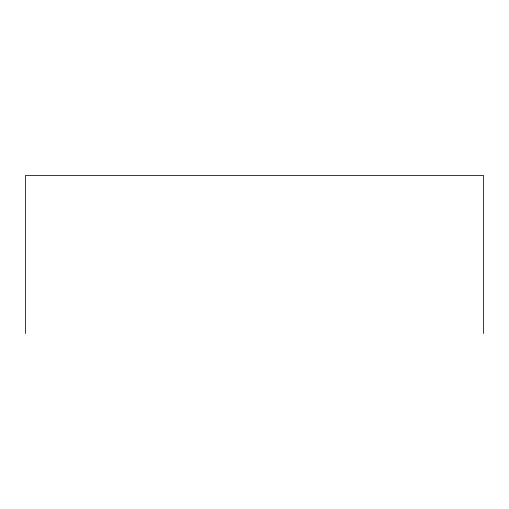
<?xml version="1.0" encoding="UTF-8"?>
<svg xmlns="http://www.w3.org/2000/svg" width="509" height="509" viewBox="0 0 509 509"><rect width="100%" height="100%" fill="white"/><g stroke="black" fill="none" stroke-linecap="round" stroke-linejoin="round"><path stroke-width="0.76" d="M483.55 333.516L483.55 175.484L25.45 175.484L25.45 333.516"/></g></svg>
